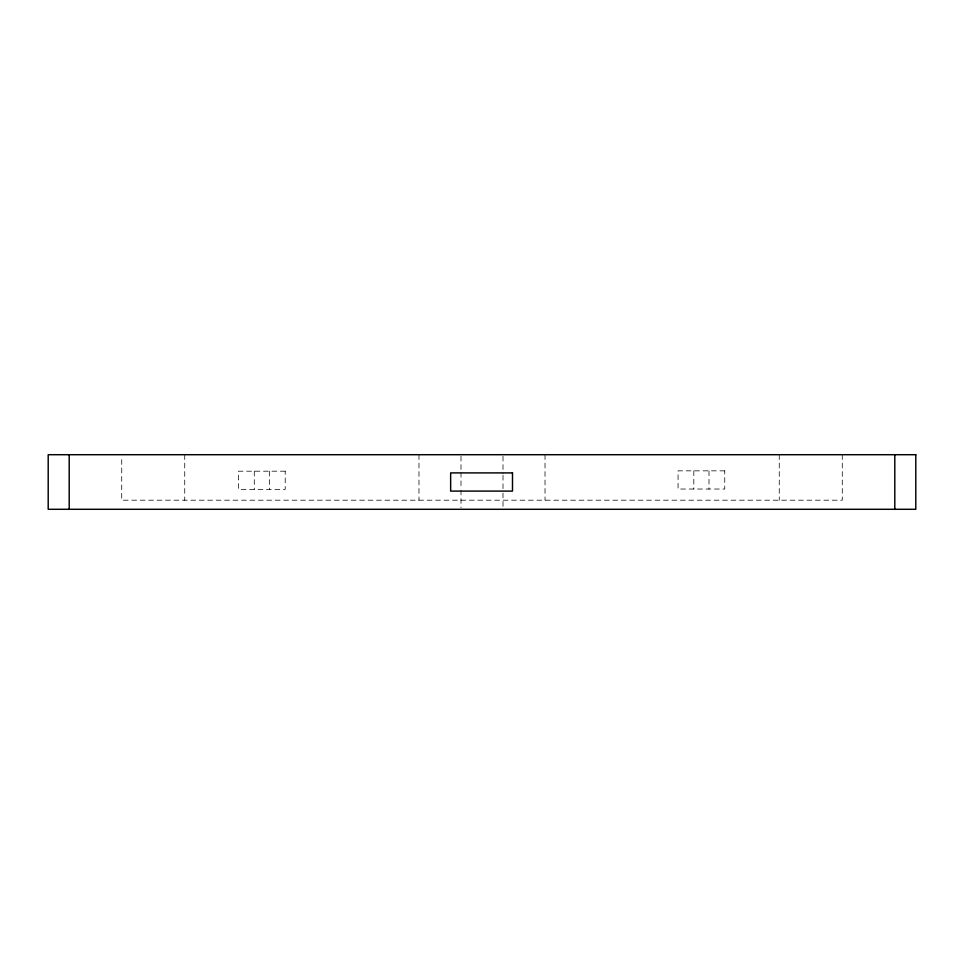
<?xml version="1.0" encoding="UTF-8"?>
<svg xmlns="http://www.w3.org/2000/svg" width="964" height="964" viewBox="0 0 964 964"><rect width="100%" height="100%" fill="white"/><g stroke="black" fill="none" stroke-linecap="round" stroke-linejoin="round"><path stroke-width="0.72" stroke-dasharray="4.82 3.62" d="M842.271 454.707L842.271 500.196L121.729 500.196L121.729 456.177M779.261 454.707L779.261 500.196M708.986 470.842L708.986 489.037M693.815 470.842L693.815 489.037M545.022 454.707L545.022 500.196M503.003 456.189L503.003 473.89M503.003 475.36L503.003 491.592M503.003 493.062L503.003 507.811M460.997 456.189L460.997 470.938M460.997 472.408L460.997 488.64M460.997 490.11L460.997 507.811M418.978 454.707L418.978 500.196M269.45 471.191L269.45 489.387M254.279 471.191L254.279 489.387M184.739 454.707L184.739 500.196M724.747 470.842L678.066 470.842L678.066 489.037L724.747 489.037L724.747 470.842M285.211 471.191L238.53 471.191L238.53 489.387L285.211 489.387L285.211 471.191"/><path stroke-width="1.45" d="M894.797 454.707L894.797 509.293M69.203 454.707L69.203 509.293M915.8 454.707L48.2 454.707L48.2 509.293L915.8 509.293L915.8 454.707M512.499 472.902L450.646 472.902L450.646 491.098L512.499 491.098L512.499 472.902"/></g></svg>
